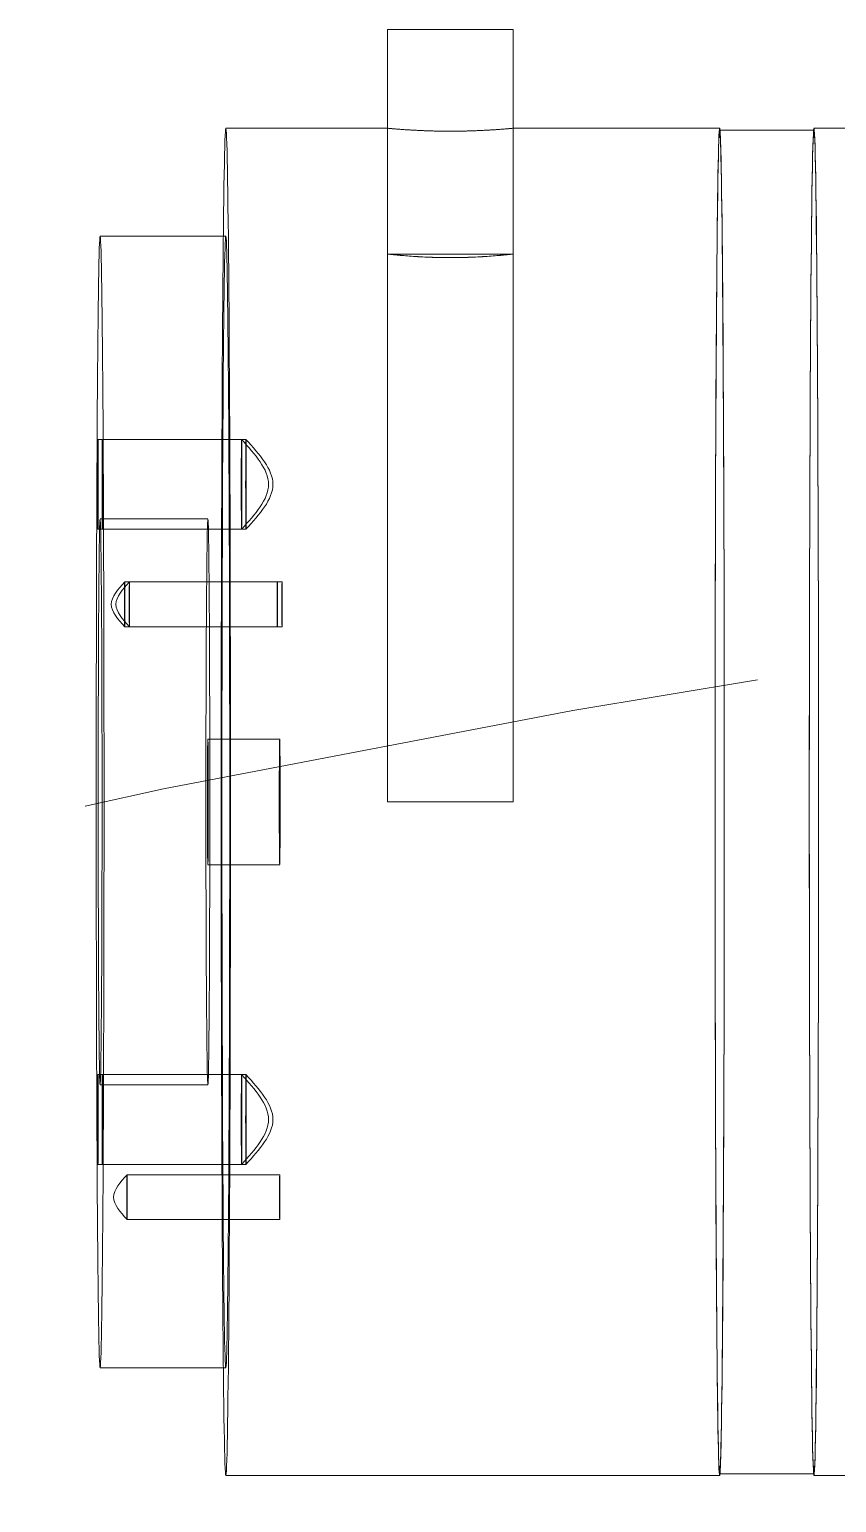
# Model space of a CAD drawing. Header units: millimetres. Extents: x 54 to 415, y 5 to 258.
# Drawn here: x 277.4 to 280.39, y 230.92 to 236.39 of the extents above; entities that cross this region are included whole.
import ezdxf

# ---------------------------------------------------------------- set-up
doc = ezdxf.new("R2010")
doc.units = ezdxf.units.MM
doc.linetypes.add('CENTERX2', pattern=[20.32, 12.7, -2.54, 2.54, -2.54])

msp = doc.modelspace()

# ---------------------------------------------------------------- linework, layer by layer
at = {"color": 7, "linetype": 'Continuous', "lineweight": 15}
for p, q in [((278.72535, 236.38602), (278.72535, 233.51936)), ((279.19198, 236.38602), (278.72546, 236.38602)), ((279.19202, 233.51936), (279.19202, 236.38602)), ((278.72611, 236.01936), (278.12537, 236.01936)), ((278.72535, 236.01929), (278.72535, 235.5526)), ((279.95866, 236.01936), (279.19125, 236.01936)), ((279.19202, 235.5526), (279.19202, 236.01929)), ((280.30865, 236.01269), (279.95866, 236.01269)), ((283.55549, 236.01936), (280.30865, 236.01936)), ((278.12537, 235.61936), (277.65871, 235.61936)), ((279.19202, 235.55269), (278.72535, 235.55269)), ((278.18391, 234.86453), (277.65059, 234.86453)), ((278.20016, 234.86453), (277.66684, 234.86453)), ((277.65059, 234.5312), (278.18391, 234.5312)), ((278.0587, 234.56936), (277.65871, 234.56936)), ((277.66684, 234.5312), (278.20016, 234.5312)), ((278.31661, 234.33602), (277.74995, 234.33602)), ((278.33412, 234.33602), (277.76747, 234.33602)), ((277.74995, 234.16936), (278.31661, 234.16936)), ((277.76747, 234.16936), (278.33412, 234.16936)), ((278.32536, 233.75269), (278.0587, 233.75269)), ((278.72546, 233.51936), (279.19198, 233.51936)), ((278.0587, 233.28602), (278.32536, 233.28602)), ((278.18391, 232.50751), (277.65059, 232.50751)), ((278.20016, 232.50751), (277.66684, 232.50751)), ((277.65871, 232.46936), (278.0587, 232.46936)), ((277.65059, 232.17418), (278.18391, 232.17418)), ((277.66684, 232.17418), (278.20016, 232.17418)), ((278.32536, 232.13602), (277.75871, 232.13602)), ((277.75871, 231.96936), (278.32536, 231.96936)), ((277.65871, 231.41936), (278.12537, 231.41936)), ((279.95866, 231.02602), (280.30865, 231.02602)), ((278.12537, 231.01936), (279.95866, 231.01936)), ((280.30865, 231.01936), (280.45865, 231.01936))]:
    msp.add_line(p, q, dxfattribs=at)
at = {"color": 7, "linetype": 'Continuous', "lineweight": 15, "flags": 128}
for points in [[(278.14261, 233.51936), (278.14259, 233.63232), (278.14254, 233.74506), (278.14245, 233.85734), (278.14232, 233.96892), (278.14217, 234.07959), (278.14198, 234.18912), (278.14175, 234.29727), (278.14149, 234.40384), (278.1412, 234.50859), (278.14087, 234.61133), (278.14052, 234.71184), (278.14013, 234.80991), (278.13971, 234.90534), (278.13927, 234.99795), (278.13879, 235.08753), (278.13829, 235.17391), (278.13776, 235.25691), (278.13721, 235.33635), (278.13663, 235.41209), (278.13603, 235.48396), (278.13541, 235.55182), (278.13476, 235.61552), (278.1341, 235.67494), (278.13342, 235.72996), (278.13272, 235.78046), (278.13201, 235.82634), (278.13128, 235.86751), (278.13055, 235.90388), (278.1298, 235.93539), (278.12904, 235.96195), (278.12828, 235.98352), (278.12751, 236.00007), (278.12673, 236.01154), (278.12595, 236.01792), (278.12517, 236.0192), (278.1244, 236.01537), (278.12362, 236.00644), (278.12285, 235.99243), (278.12208, 235.97336), (278.12132, 235.94929), (278.12056, 235.92025), (278.11982, 235.8863), (278.11909, 235.84752), (278.11837, 235.80399), (278.11767, 235.75578), (278.11698, 235.70301), (278.1163, 235.64577), (278.11565, 235.58419), (278.11502, 235.5184), (278.11441, 235.44852), (278.11382, 235.3747), (278.11325, 235.29708), (278.11271, 235.21584), (278.11219, 235.13113), (278.1117, 235.04313), (278.11124, 234.95201), (278.11081, 234.85797), (278.11041, 234.76119), (278.11004, 234.66188), (278.1097, 234.56023), (278.10939, 234.45645), (278.10911, 234.35077), (278.10887, 234.24338), (278.10866, 234.13451), (278.10849, 234.02439), (278.10835, 233.91323), (278.10824, 233.80127), (278.10817, 233.68874), (278.10814, 233.57585), (278.10814, 233.46286), (278.10817, 233.34998), (278.10824, 233.23744), (278.10835, 233.12548), (278.10849, 233.01432), (278.10866, 232.9042), (278.10887, 232.79533), (278.10911, 232.68795), (278.10939, 232.58226), (278.1097, 232.47848), (278.11004, 232.37683), (278.11041, 232.27752), (278.11081, 232.18074), (278.11124, 232.0867), (278.1117, 231.99559), (278.11219, 231.90758), (278.11271, 231.82287), (278.11325, 231.74163), (278.11382, 231.66402), (278.11441, 231.59019), (278.11502, 231.52031), (278.11565, 231.45452), (278.1163, 231.39294), (278.11698, 231.3357), (278.11767, 231.28293), (278.11837, 231.23473), (278.11909, 231.19119), (278.11982, 231.15241), (278.12056, 231.11846), (278.12132, 231.08942), (278.12208, 231.06535), (278.12285, 231.04629), (278.12362, 231.03228), (278.1244, 231.02335), (278.12517, 231.01952), (278.12595, 231.02079), (278.12673, 231.02717), (278.12751, 231.03865), (278.12828, 231.05519), (278.12904, 231.07676), (278.1298, 231.10333), (278.13055, 231.13483), (278.13128, 231.1712), (278.13201, 231.21237), (278.13272, 231.25825), (278.13342, 231.30875), (278.1341, 231.36377), (278.13476, 231.42319), (278.13541, 231.4869), (278.13603, 231.55475), (278.13663, 231.62662), (278.13721, 231.70236), (278.13776, 231.78181), (278.13829, 231.86481), (278.13879, 231.95118), (278.13927, 232.04077), (278.13971, 232.13337), (278.14013, 232.2288), (278.14052, 232.32687), (278.14087, 232.42738), (278.1412, 232.53012), (278.14149, 232.63488), (278.14175, 232.74144), (278.14198, 232.8496), (278.14217, 232.95912), (278.14232, 233.06979), (278.14245, 233.18137), (278.14254, 233.29365), (278.14259, 233.40639), (278.14261, 233.51936)], [(279.9759, 233.51936), (279.97588, 233.40639), (279.97583, 233.29365), (279.97574, 233.18137), (279.97561, 233.06979), (279.97546, 232.95912), (279.97527, 232.8496), (279.97504, 232.74144), (279.97478, 232.63488), (279.97449, 232.53012), (279.97416, 232.42738), (279.97381, 232.32687), (279.97342, 232.2288), (279.973, 232.13337), (279.97256, 232.04077), (279.97208, 231.95118), (279.97158, 231.86481), (279.97105, 231.78181), (279.9705, 231.70236), (279.96992, 231.62662), (279.96932, 231.55475), (279.9687, 231.4869), (279.96805, 231.42319), (279.96739, 231.36377), (279.96671, 231.30875), (279.96601, 231.25825), (279.9653, 231.21237), (279.96457, 231.1712), (279.96384, 231.13483), (279.96309, 231.10333), (279.96233, 231.07676), (279.96157, 231.05519), (279.9608, 231.03865), (279.96002, 231.02717), (279.95924, 231.02079), (279.95846, 231.01952), (279.95769, 231.02335), (279.95691, 231.03228), (279.95614, 231.04629), (279.95537, 231.06535), (279.95461, 231.08942), (279.95385, 231.11846), (279.95311, 231.15241), (279.95238, 231.19119), (279.95166, 231.23473), (279.95096, 231.28293), (279.95027, 231.3357), (279.94959, 231.39294), (279.94894, 231.45452), (279.94831, 231.52031), (279.9477, 231.59019), (279.94711, 231.66402), (279.94654, 231.74163), (279.946, 231.82287), (279.94548, 231.90758), (279.94499, 231.99559), (279.94453, 232.0867), (279.9441, 232.18074), (279.9437, 232.27752), (279.94333, 232.37683), (279.94299, 232.47848), (279.94268, 232.58226), (279.9424, 232.68795), (279.94216, 232.79533), (279.94195, 232.9042), (279.94178, 233.01432), (279.94164, 233.12548), (279.94153, 233.23744), (279.94146, 233.34998), (279.94143, 233.46286), (279.94143, 233.57585), (279.94146, 233.68874), (279.94153, 233.80127), (279.94164, 233.91323), (279.94178, 234.02439), (279.94195, 234.13451), (279.94216, 234.24338), (279.9424, 234.35077), (279.94268, 234.45645), (279.94299, 234.56023), (279.94333, 234.66188), (279.9437, 234.76119), (279.9441, 234.85797), (279.94453, 234.95201), (279.94499, 235.04313), (279.94548, 235.13113), (279.946, 235.21584), (279.94654, 235.29708), (279.94711, 235.3747), (279.9477, 235.44852), (279.94831, 235.5184), (279.94894, 235.58419), (279.94959, 235.64577), (279.95027, 235.70301), (279.95096, 235.75578), (279.95166, 235.80399), (279.95238, 235.84752), (279.95311, 235.8863), (279.95385, 235.92025), (279.95461, 235.94929), (279.95537, 235.97336), (279.95614, 235.99243), (279.95691, 236.00644), (279.95769, 236.01537), (279.95846, 236.0192), (279.95924, 236.01792), (279.96002, 236.01154), (279.9608, 236.00007), (279.96157, 235.98352), (279.96233, 235.96195), (279.96309, 235.93539), (279.96384, 235.90388), (279.96457, 235.86751), (279.9653, 235.82634), (279.96601, 235.78046), (279.96671, 235.72996), (279.96739, 235.67494), (279.96805, 235.61552), (279.9687, 235.55182), (279.96932, 235.48396), (279.96992, 235.41209), (279.9705, 235.33635), (279.97105, 235.25691), (279.97158, 235.17391), (279.97208, 235.08753), (279.97256, 234.99795), (279.973, 234.90534), (279.97342, 234.80991), (279.97381, 234.71184), (279.97416, 234.61133), (279.97449, 234.50859), (279.97478, 234.40384), (279.97504, 234.29727), (279.97527, 234.18912), (279.97546, 234.07959), (279.97561, 233.96892), (279.97574, 233.85734), (279.97583, 233.74506), (279.97588, 233.63232), (279.9759, 233.51936)], [(279.94147, 233.51936), (279.94149, 233.391), (279.94156, 233.26299), (279.94167, 233.13566), (279.94183, 233.00934), (279.94203, 232.88438), (279.94228, 232.7611), (279.94257, 232.63983), (279.94291, 232.52089), (279.94328, 232.4046), (279.9437, 232.29127), (279.94415, 232.18119), (279.94465, 232.07467), (279.94518, 231.97197), (279.94575, 231.87338), (279.94635, 231.77915), (279.94698, 231.68954), (279.94765, 231.60477), (279.94834, 231.52509), (279.94906, 231.45069), (279.94981, 231.38178), (279.95058, 231.31854), (279.95137, 231.26114), (279.95218, 231.20972), (279.95301, 231.16443), (279.95385, 231.12538), (279.95471, 231.09268), (279.95558, 231.06642), (279.95645, 231.04666), (279.95733, 231.03346), (279.95822, 231.02685), (279.9591, 231.02685), (279.95999, 231.03346), (279.96087, 231.04666), (279.96174, 231.06642), (279.96261, 231.09268), (279.96346, 231.12538), (279.96431, 231.16443), (279.96514, 231.20972), (279.96595, 231.26114), (279.96674, 231.31854), (279.96751, 231.38178), (279.96826, 231.45069), (279.96898, 231.52509), (279.96967, 231.60477), (279.97034, 231.68954), (279.97097, 231.77915), (279.97157, 231.87338), (279.97214, 231.97197), (279.97267, 232.07467), (279.97316, 232.18119), (279.97362, 232.29127), (279.97404, 232.4046), (279.97441, 232.52089), (279.97474, 232.63983), (279.97504, 232.7611), (279.97528, 232.88438), (279.97549, 233.00934), (279.97564, 233.13566), (279.97576, 233.26299), (279.97583, 233.391), (279.97585, 233.51936), (279.97583, 233.64771), (279.97576, 233.77572), (279.97564, 233.90306), (279.97549, 234.02937), (279.97528, 234.15434), (279.97504, 234.27762), (279.97474, 234.39888), (279.97441, 234.51782), (279.97404, 234.63411), (279.97362, 234.74744), (279.97316, 234.85752), (279.97267, 234.96405), (279.97214, 235.06674), (279.97157, 235.16534), (279.97097, 235.25956), (279.97034, 235.34918), (279.96967, 235.43394), (279.96898, 235.51362), (279.96826, 235.58802), (279.96751, 235.65693), (279.96674, 235.72017), (279.96595, 235.77757), (279.96514, 235.82899), (279.96431, 235.87428), (279.96346, 235.91333), (279.96261, 235.94603), (279.96174, 235.97229), (279.96087, 235.99205), (279.95999, 236.00525), (279.9591, 236.01186), (279.95822, 236.01186), (279.95733, 236.00525), (279.95645, 235.99205), (279.95558, 235.97229), (279.95471, 235.94603), (279.95385, 235.91333), (279.95301, 235.87428), (279.95218, 235.82899), (279.95137, 235.77757), (279.95058, 235.72017), (279.94981, 235.65693), (279.94906, 235.58802), (279.94834, 235.51362), (279.94765, 235.43394), (279.94698, 235.34918), (279.94635, 235.25956), (279.94575, 235.16534), (279.94518, 235.06674), (279.94465, 234.96405), (279.94415, 234.85752), (279.9437, 234.74744), (279.94328, 234.63411), (279.94291, 234.51782), (279.94257, 234.39888), (279.94228, 234.27762), (279.94203, 234.15434), (279.94183, 234.02937), (279.94167, 233.90306), (279.94156, 233.77572), (279.94149, 233.64771), (279.94147, 233.51936)], [(280.29141, 233.51936), (280.29144, 233.39066), (280.29151, 233.2623), (280.29162, 233.13463), (280.29178, 233.00798), (280.29198, 232.88268), (280.29223, 232.75907), (280.29252, 232.63748), (280.29286, 232.51822), (280.29323, 232.40162), (280.29365, 232.28799), (280.29411, 232.17762), (280.2946, 232.0708), (280.29513, 231.96783), (280.2957, 231.86898), (280.29631, 231.7745), (280.29694, 231.68464), (280.29761, 231.59966), (280.2983, 231.51976), (280.29903, 231.44516), (280.29978, 231.37607), (280.30055, 231.31266), (280.30134, 231.2551), (280.30216, 231.20355), (280.30299, 231.15813), (280.30383, 231.11898), (280.30469, 231.0862), (280.30556, 231.05986), (280.30644, 231.04005), (280.30732, 231.02681), (280.30821, 231.02018), (280.30909, 231.02018), (280.30998, 231.02681), (280.31086, 231.04005), (280.31174, 231.05986), (280.31261, 231.0862), (280.31347, 231.11898), (280.31431, 231.15813), (280.31514, 231.20355), (280.31596, 231.2551), (280.31675, 231.31266), (280.31752, 231.37607), (280.31827, 231.44516), (280.319, 231.51976), (280.31969, 231.59966), (280.32036, 231.68464), (280.32099, 231.7745), (280.3216, 231.86898), (280.32217, 231.96783), (280.3227, 232.0708), (280.32319, 232.17762), (280.32365, 232.28799), (280.32407, 232.40162), (280.32444, 232.51822), (280.32478, 232.63748), (280.32507, 232.75907), (280.32532, 232.88268), (280.32552, 233.00798), (280.32568, 233.13463), (280.3258, 233.2623), (280.32586, 233.39066), (280.32589, 233.51936), (280.32586, 233.64805), (280.3258, 233.77641), (280.32568, 233.90408), (280.32552, 234.03074), (280.32532, 234.15603), (280.32507, 234.27964), (280.32478, 234.40124), (280.32444, 234.52049), (280.32407, 234.63709), (280.32365, 234.75073), (280.32319, 234.8611), (280.3227, 234.96791), (280.32217, 235.07088), (280.3216, 235.16974), (280.32099, 235.26422), (280.32036, 235.35407), (280.31969, 235.43906), (280.319, 235.51895), (280.31827, 235.59355), (280.31752, 235.66264), (280.31675, 235.72605), (280.31596, 235.78361), (280.31514, 235.83517), (280.31431, 235.88058), (280.31347, 235.91973), (280.31261, 235.95252), (280.31174, 235.97885), (280.31086, 235.99866), (280.30998, 236.0119), (280.30909, 236.01853), (280.30821, 236.01853), (280.30732, 236.0119), (280.30644, 235.99866), (280.30556, 235.97885), (280.30469, 235.95252), (280.30383, 235.91973), (280.30299, 235.88058), (280.30216, 235.83517), (280.30134, 235.78361), (280.30055, 235.72605), (280.29978, 235.66264), (280.29903, 235.59355), (280.2983, 235.51895), (280.29761, 235.43906), (280.29694, 235.35407), (280.29631, 235.26422), (280.2957, 235.16974), (280.29513, 235.07088), (280.2946, 234.96791), (280.29411, 234.8611), (280.29365, 234.75073), (280.29323, 234.63709), (280.29286, 234.52049), (280.29252, 234.40124), (280.29223, 234.27964), (280.29198, 234.15603), (280.29178, 234.03074), (280.29162, 233.90408), (280.29151, 233.77641), (280.29144, 233.64805), (280.29141, 233.51936)], [(280.29146, 233.51936), (280.29148, 233.391), (280.29155, 233.26299), (280.29166, 233.13566), (280.29182, 233.00934), (280.29203, 232.88438), (280.29227, 232.7611), (280.29256, 232.63983), (280.2929, 232.52089), (280.29327, 232.4046), (280.29369, 232.29127), (280.29415, 232.18119), (280.29464, 232.07467), (280.29517, 231.97197), (280.29574, 231.87338), (280.29634, 231.77915), (280.29697, 231.68954), (280.29764, 231.60477), (280.29833, 231.52509), (280.29905, 231.45069), (280.2998, 231.38178), (280.30057, 231.31854), (280.30136, 231.26114), (280.30217, 231.20972), (280.303, 231.16443), (280.30385, 231.12538), (280.3047, 231.09268), (280.30557, 231.06642), (280.30644, 231.04666), (280.30732, 231.03346), (280.30821, 231.02685), (280.30909, 231.02685), (280.30998, 231.03346), (280.31086, 231.04666), (280.31173, 231.06642), (280.3126, 231.09268), (280.31346, 231.12538), (280.3143, 231.16443), (280.31513, 231.20972), (280.31594, 231.26114), (280.31673, 231.31854), (280.3175, 231.38178), (280.31825, 231.45069), (280.31897, 231.52509), (280.31966, 231.60477), (280.32033, 231.68954), (280.32096, 231.77915), (280.32156, 231.87338), (280.32213, 231.97197), (280.32266, 232.07467), (280.32316, 232.18119), (280.32361, 232.29127), (280.32403, 232.4046), (280.3244, 232.52089), (280.32474, 232.63983), (280.32503, 232.7611), (280.32527, 232.88438), (280.32548, 233.00934), (280.32564, 233.13566), (280.32575, 233.26299), (280.32582, 233.391), (280.32584, 233.51936), (280.32582, 233.64771), (280.32575, 233.77572), (280.32564, 233.90306), (280.32548, 234.02937), (280.32527, 234.15434), (280.32503, 234.27762), (280.32474, 234.39888), (280.3244, 234.51782), (280.32403, 234.63411), (280.32361, 234.74744), (280.32316, 234.85752), (280.32266, 234.96405), (280.32213, 235.06674), (280.32156, 235.16534), (280.32096, 235.25956), (280.32033, 235.34918), (280.31966, 235.43394), (280.31897, 235.51362), (280.31825, 235.58802), (280.3175, 235.65693), (280.31673, 235.72017), (280.31594, 235.77757), (280.31513, 235.82899), (280.3143, 235.87428), (280.31346, 235.91333), (280.3126, 235.94603), (280.31173, 235.97229), (280.31086, 235.99205), (280.30998, 236.00525), (280.30909, 236.01186), (280.30821, 236.01186), (280.30732, 236.00525), (280.30644, 235.99205), (280.30557, 235.97229), (280.3047, 235.94603), (280.30385, 235.91333), (280.303, 235.87428), (280.30217, 235.82899), (280.30136, 235.77757), (280.30057, 235.72017), (280.2998, 235.65693), (280.29905, 235.58802), (280.29833, 235.51362), (280.29764, 235.43394), (280.29697, 235.34918), (280.29634, 235.25956), (280.29574, 235.16534), (280.29517, 235.06674), (280.29464, 234.96405), (280.29415, 234.85752), (280.29369, 234.74744), (280.29327, 234.63411), (280.2929, 234.51782), (280.29256, 234.39888), (280.29227, 234.27762), (280.29203, 234.15434), (280.29182, 234.02937), (280.29166, 233.90306), (280.29155, 233.77572), (280.29148, 233.64771), (280.29146, 233.51936)], [(277.67319, 233.51936), (277.67317, 233.62321), (277.67312, 233.72681), (277.67303, 233.8299), (277.67291, 233.93223), (277.67275, 234.03355), (277.67256, 234.13361), (277.67233, 234.23217), (277.67207, 234.32899), (277.67178, 234.42382), (277.67146, 234.51644), (277.6711, 234.60662), (277.67071, 234.69414), (277.6703, 234.77878), (277.66986, 234.86035), (277.66939, 234.93863), (277.66889, 235.01344), (277.66837, 235.08459), (277.66782, 235.15191), (277.66725, 235.21523), (277.66666, 235.27441), (277.66606, 235.32929), (277.66543, 235.37974), (277.66479, 235.42564), (277.66413, 235.46687), (277.66346, 235.50334), (277.66278, 235.53496), (277.66208, 235.56164), (277.66138, 235.58332), (277.66068, 235.59995), (277.65997, 235.61149), (277.65925, 235.61791), (277.65853, 235.6192), (277.65782, 235.61534), (277.65711, 235.60636), (277.6564, 235.59227), (277.65569, 235.57311), (277.65499, 235.54892), (277.65431, 235.51976), (277.65363, 235.48571), (277.65297, 235.44685), (277.65232, 235.40327), (277.65168, 235.35508), (277.65106, 235.30239), (277.65047, 235.24535), (277.64989, 235.18408), (277.64933, 235.11874), (277.6488, 235.04948), (277.64829, 234.97648), (277.6478, 234.89991), (277.64735, 234.81996), (277.64692, 234.73683), (277.64652, 234.65073), (277.64614, 234.56185), (277.6458, 234.47042), (277.6455, 234.37667), (277.64522, 234.28081), (277.64498, 234.1831), (277.64477, 234.08375), (277.64459, 233.98303), (277.64445, 233.88117), (277.64435, 233.77843), (277.64427, 233.67506), (277.64424, 233.5713), (277.64424, 233.46741), (277.64427, 233.36366), (277.64435, 233.26028), (277.64445, 233.15754), (277.64459, 233.05568), (277.64477, 232.95496), (277.64498, 232.85562), (277.64522, 232.7579), (277.6455, 232.66205), (277.6458, 232.56829), (277.64614, 232.47686), (277.64652, 232.38799), (277.64692, 232.30188), (277.64735, 232.21875), (277.6478, 232.1388), (277.64829, 232.06224), (277.6488, 231.98923), (277.64933, 231.91998), (277.64989, 231.85463), (277.65047, 231.79336), (277.65106, 231.73632), (277.65168, 231.68363), (277.65232, 231.63544), (277.65297, 231.59187), (277.65363, 231.553), (277.65431, 231.51895), (277.65499, 231.4898), (277.65569, 231.46561), (277.6564, 231.44644), (277.65711, 231.43235), (277.65782, 231.42337), (277.65853, 231.41952), (277.65925, 231.4208), (277.65997, 231.42722), (277.66068, 231.43876), (277.66138, 231.45539), (277.66208, 231.47708), (277.66278, 231.50376), (277.66346, 231.53537), (277.66413, 231.57184), (277.66479, 231.61307), (277.66543, 231.65897), (277.66606, 231.70942), (277.66666, 231.7643), (277.66725, 231.82348), (277.66782, 231.8868), (277.66837, 231.95413), (277.66889, 232.02528), (277.66939, 232.10008), (277.66986, 232.17837), (277.6703, 232.25993), (277.67071, 232.34457), (277.6711, 232.43209), (277.67146, 232.52227), (277.67178, 232.61489), (277.67207, 232.70973), (277.67233, 232.80654), (277.67256, 232.9051), (277.67275, 233.00516), (277.67291, 233.10648), (277.67303, 233.20881), (277.67312, 233.3119), (277.67317, 233.4155), (277.67319, 233.51936)], [(278.13985, 233.51936), (278.13983, 233.4155), (278.13978, 233.3119), (278.13969, 233.20881), (278.13957, 233.10648), (278.13941, 233.00516), (278.13921, 232.9051), (278.13899, 232.80654), (278.13873, 232.70973), (278.13844, 232.61489), (278.13811, 232.52227), (278.13776, 232.43209), (278.13737, 232.34457), (278.13696, 232.25993), (278.13651, 232.17837), (278.13604, 232.10008), (278.13554, 232.02528), (278.13502, 231.95413), (278.13448, 231.8868), (278.13391, 231.82348), (278.13332, 231.7643), (278.13271, 231.70942), (278.13209, 231.65897), (278.13144, 231.61307), (278.13079, 231.57184), (278.13011, 231.53537), (278.12943, 231.50376), (278.12874, 231.47708), (278.12804, 231.45539), (278.12733, 231.43876), (278.12662, 231.42722), (278.12591, 231.4208), (278.12519, 231.41952), (278.12447, 231.42337), (278.12376, 231.43235), (278.12305, 231.44644), (278.12235, 231.46561), (278.12165, 231.4898), (278.12096, 231.51895), (278.12029, 231.553), (278.11962, 231.59187), (278.11897, 231.63544), (278.11834, 231.68363), (278.11772, 231.73632), (278.11712, 231.79336), (278.11654, 231.85463), (278.11599, 231.91998), (278.11545, 231.98923), (278.11494, 232.06224), (278.11446, 232.1388), (278.114, 232.21875), (278.11357, 232.30188), (278.11317, 232.38799), (278.1128, 232.47686), (278.11246, 232.56829), (278.11215, 232.66205), (278.11188, 232.7579), (278.11163, 232.85562), (278.11142, 232.95496), (278.11125, 233.05568), (278.11111, 233.15754), (278.111, 233.26028), (278.11093, 233.36366), (278.11089, 233.46741), (278.11089, 233.5713), (278.11093, 233.67506), (278.111, 233.77843), (278.11111, 233.88117), (278.11125, 233.98303), (278.11142, 234.08375), (278.11163, 234.1831), (278.11188, 234.28081), (278.11215, 234.37667), (278.11246, 234.47042), (278.1128, 234.56185), (278.11317, 234.65073), (278.11357, 234.73683), (278.114, 234.81996), (278.11446, 234.89991), (278.11494, 234.97648), (278.11545, 235.04948), (278.11599, 235.11874), (278.11654, 235.18408), (278.11712, 235.24535), (278.11772, 235.30239), (278.11834, 235.35508), (278.11897, 235.40327), (278.11962, 235.44685), (278.12029, 235.48571), (278.12096, 235.51976), (278.12165, 235.54892), (278.12235, 235.57311), (278.12305, 235.59227), (278.12376, 235.60636), (278.12447, 235.61534), (278.12519, 235.6192), (278.12591, 235.61791), (278.12662, 235.61149), (278.12733, 235.59995), (278.12804, 235.58332), (278.12874, 235.56164), (278.12943, 235.53496), (278.13011, 235.50334), (278.13079, 235.46687), (278.13144, 235.42564), (278.13209, 235.37974), (278.13271, 235.32929), (278.13332, 235.27441), (278.13391, 235.21523), (278.13448, 235.15191), (278.13502, 235.08459), (278.13554, 235.01344), (278.13604, 234.93863), (278.13651, 234.86035), (278.13696, 234.77878), (278.13737, 234.69414), (278.13776, 234.60662), (278.13811, 234.51644), (278.13844, 234.42382), (278.13873, 234.32899), (278.13899, 234.23217), (278.13921, 234.13361), (278.13941, 234.03355), (278.13957, 233.93223), (278.13969, 233.8299), (278.13978, 233.72681), (278.13983, 233.62321), (278.13985, 233.51936)], [(277.64944, 234.69787), (277.64946, 234.72763), (277.64951, 234.75643), (277.6496, 234.78335), (277.64972, 234.80752), (277.64987, 234.82817), (277.65004, 234.84463), (277.65023, 234.85638), (277.65043, 234.86303), (277.65064, 234.86437), (277.65084, 234.86036), (277.65104, 234.85112), (277.65122, 234.83696), (277.65138, 234.81833), (277.65152, 234.79583), (277.65162, 234.77018), (277.6517, 234.74221), (277.65173, 234.71281), (277.65173, 234.68293), (277.6517, 234.65353), (277.65162, 234.62555), (277.65152, 234.5999), (277.65138, 234.5774), (277.65122, 234.55877), (277.65104, 234.54461), (277.65084, 234.53538), (277.65064, 234.53137), (277.65043, 234.53271), (277.65023, 234.53936), (277.65004, 234.5511), (277.64987, 234.56756), (277.64972, 234.58821), (277.6496, 234.61238), (277.64951, 234.6393), (277.64946, 234.66811), (277.64944, 234.69787)], [(277.66569, 234.69787), (277.66571, 234.72763), (277.66576, 234.75643), (277.66585, 234.78335), (277.66597, 234.80752), (277.66612, 234.82817), (277.66629, 234.84463), (277.66648, 234.85638), (277.66668, 234.86303), (277.66689, 234.86437), (277.66709, 234.86036), (277.66729, 234.85112), (277.66747, 234.83696), (277.66763, 234.81833), (277.66777, 234.79583), (277.66787, 234.77018), (277.66795, 234.74221), (277.66798, 234.71281), (277.66798, 234.68293), (277.66795, 234.65353), (277.66787, 234.62555), (277.66777, 234.5999), (277.66763, 234.5774), (277.66747, 234.55877), (277.66729, 234.54461), (277.66709, 234.53538), (277.66689, 234.53137), (277.66668, 234.53271), (277.66648, 234.53936), (277.66629, 234.5511), (277.66612, 234.56756), (277.66597, 234.58821), (277.66585, 234.61238), (277.66576, 234.6393), (277.66571, 234.66811), (277.66569, 234.69787)], [(278.18276, 234.69787), (278.18278, 234.72763), (278.18283, 234.75643), (278.18292, 234.78335), (278.18304, 234.80752), (278.18319, 234.82817), (278.18336, 234.84463), (278.18355, 234.85638), (278.18375, 234.86303), (278.18396, 234.86437), (278.18416, 234.86036), (278.18436, 234.85112), (278.18454, 234.83696), (278.1847, 234.81833), (278.18484, 234.79583), (278.18494, 234.77018), (278.18502, 234.74221), (278.18505, 234.71281), (278.18505, 234.68293), (278.18502, 234.65353), (278.18494, 234.62555), (278.18484, 234.5999), (278.1847, 234.5774), (278.18454, 234.55877), (278.18436, 234.54461), (278.18416, 234.53538), (278.18396, 234.53137), (278.18375, 234.53271), (278.18355, 234.53936), (278.18336, 234.5511), (278.18319, 234.56756), (278.18304, 234.58821), (278.18292, 234.61238), (278.18283, 234.6393), (278.18278, 234.66811), (278.18276, 234.69787)], [(278.19901, 234.69787), (278.19903, 234.72763), (278.19908, 234.75643), (278.19917, 234.78335), (278.19929, 234.80752), (278.19944, 234.82817), (278.19962, 234.84463), (278.1998, 234.85638), (278.20001, 234.86303), (278.20021, 234.86437), (278.20042, 234.86036), (278.20061, 234.85112), (278.20079, 234.83696), (278.20095, 234.81833), (278.20109, 234.79583), (278.20119, 234.77018), (278.20127, 234.74221), (278.2013, 234.71281), (278.2013, 234.68293), (278.20127, 234.65353), (278.20119, 234.62555), (278.20109, 234.5999), (278.20095, 234.5774), (278.20079, 234.55877), (278.20061, 234.54461), (278.20042, 234.53538), (278.20021, 234.53137), (278.20001, 234.53271), (278.1998, 234.53936), (278.19962, 234.5511), (278.19944, 234.56756), (278.19929, 234.58821), (278.19917, 234.61238), (278.19908, 234.6393), (278.19903, 234.66811), (278.19901, 234.69787)], [(277.66595, 233.51936), (277.66594, 233.44611), (277.66588, 233.37322), (277.66579, 233.30105), (277.66567, 233.22994), (277.66552, 233.16023), (277.66533, 233.09228), (277.66511, 233.02641), (277.66485, 232.96294), (277.66457, 232.90218), (277.66426, 232.84443), (277.66392, 232.78996), (277.66356, 232.73905), (277.66317, 232.69194), (277.66276, 232.64887), (277.66233, 232.61003), (277.66189, 232.57562), (277.66143, 232.54581), (277.66095, 232.52075), (277.66046, 232.50055), (277.65997, 232.48531), (277.65947, 232.47511), (277.65897, 232.47), (277.65846, 232.47), (277.65796, 232.47511), (277.65746, 232.48531), (277.65696, 232.50055), (277.65648, 232.52075), (277.656, 232.54581), (277.65554, 232.57562), (277.65509, 232.61003), (277.65467, 232.64887), (277.65426, 232.69194), (277.65387, 232.73905), (277.65351, 232.78996), (277.65317, 232.84443), (277.65286, 232.90218), (277.65257, 232.96294), (277.65232, 233.02641), (277.6521, 233.09228), (277.65191, 233.16023), (277.65175, 233.22994), (277.65163, 233.30105), (277.65154, 233.37322), (277.65149, 233.44611), (277.65147, 233.51936), (277.65149, 233.5926), (277.65154, 233.66549), (277.65163, 233.73766), (277.65175, 233.80878), (277.65191, 233.87848), (277.6521, 233.94643), (277.65232, 234.0123), (277.65257, 234.07577), (277.65286, 234.13653), (277.65317, 234.19428), (277.65351, 234.24875), (277.65387, 234.29966), (277.65426, 234.34677), (277.65467, 234.38985), (277.65509, 234.42868), (277.65554, 234.46309), (277.656, 234.4929), (277.65648, 234.51797), (277.65696, 234.53817), (277.65746, 234.5534), (277.65796, 234.5636), (277.65846, 234.56872), (277.65897, 234.56872), (277.65947, 234.5636), (277.65997, 234.5534), (277.66046, 234.53817), (277.66095, 234.51797), (277.66143, 234.4929), (277.66189, 234.46309), (277.66233, 234.42868), (277.66276, 234.38985), (277.66317, 234.34677), (277.66356, 234.29966), (277.66392, 234.24875), (277.66426, 234.19428), (277.66457, 234.13653), (277.66485, 234.07577), (277.66511, 234.0123), (277.66533, 233.94643), (277.66552, 233.87848), (277.66567, 233.80878), (277.66579, 233.73766), (277.66588, 233.66549), (277.66594, 233.5926), (277.66595, 233.51936)], [(278.06594, 233.51936), (278.06593, 233.44611), (278.06587, 233.37322), (278.06579, 233.30105), (278.06566, 233.22994), (278.06551, 233.16023), (278.06532, 233.09228), (278.0651, 233.02641), (278.06484, 232.96294), (278.06456, 232.90218), (278.06425, 232.84443), (278.06391, 232.78996), (278.06355, 232.73905), (278.06316, 232.69194), (278.06275, 232.64887), (278.06232, 232.61003), (278.06188, 232.57562), (278.06142, 232.54581), (278.06094, 232.52075), (278.06046, 232.50055), (278.05996, 232.48531), (278.05946, 232.47511), (278.05896, 232.47), (278.05845, 232.47), (278.05795, 232.47511), (278.05745, 232.48531), (278.05695, 232.50055), (278.05647, 232.52075), (278.05599, 232.54581), (278.05553, 232.57562), (278.05508, 232.61003), (278.05466, 232.64887), (278.05425, 232.69194), (278.05386, 232.73905), (278.0535, 232.78996), (278.05316, 232.84443), (278.05285, 232.90218), (278.05256, 232.96294), (278.05231, 233.02641), (278.05209, 233.09228), (278.0519, 233.16023), (278.05175, 233.22994), (278.05162, 233.30105), (278.05154, 233.37322), (278.05148, 233.44611), (278.05146, 233.51936), (278.05148, 233.5926), (278.05154, 233.66549), (278.05162, 233.73766), (278.05175, 233.80878), (278.0519, 233.87848), (278.05209, 233.94643), (278.05231, 234.0123), (278.05256, 234.07577), (278.05285, 234.13653), (278.05316, 234.19428), (278.0535, 234.24875), (278.05386, 234.29966), (278.05425, 234.34677), (278.05466, 234.38985), (278.05508, 234.42868), (278.05553, 234.46309), (278.05599, 234.4929), (278.05647, 234.51797), (278.05695, 234.53817), (278.05745, 234.5534), (278.05795, 234.5636), (278.05845, 234.56872), (278.05896, 234.56872), (278.05946, 234.5636), (278.05996, 234.5534), (278.06046, 234.53817), (278.06094, 234.51797), (278.06142, 234.4929), (278.06188, 234.46309), (278.06232, 234.42868), (278.06275, 234.38985), (278.06316, 234.34677), (278.06355, 234.29966), (278.06391, 234.24875), (278.06425, 234.19428), (278.06456, 234.13653), (278.06484, 234.07577), (278.0651, 234.0123), (278.06532, 233.94643), (278.06551, 233.87848), (278.06566, 233.80878), (278.06579, 233.73766), (278.06587, 233.66549), (278.06593, 233.5926), (278.06594, 233.51936)], [(277.75053, 234.25269), (277.75051, 234.27341), (277.75046, 234.29284), (277.75037, 234.30974), (277.75026, 234.32305), (277.75013, 234.33194), (277.74999, 234.33586), (277.74985, 234.33455), (277.74971, 234.32809), (277.74959, 234.3169), (277.74949, 234.30167), (277.74942, 234.28337), (277.74938, 234.26313), (277.74938, 234.24225), (277.74942, 234.22201), (277.74949, 234.20371), (277.74959, 234.18848), (277.74971, 234.17729), (277.74985, 234.17083), (277.74999, 234.16952), (277.75013, 234.17343), (277.75026, 234.18233), (277.75037, 234.19564), (277.75046, 234.21254), (277.75051, 234.23197), (277.75053, 234.25269)], [(277.76804, 234.25269), (277.76803, 234.27341), (277.76797, 234.29284), (277.76789, 234.30974), (277.76778, 234.32305), (277.76765, 234.33194), (277.7675, 234.33586), (277.76736, 234.33455), (277.76722, 234.32809), (277.7671, 234.3169), (277.767, 234.30167), (277.76693, 234.28337), (277.7669, 234.26313), (277.7669, 234.24225), (277.76693, 234.22201), (277.767, 234.20371), (277.7671, 234.18848), (277.76722, 234.17729), (277.76736, 234.17083), (277.7675, 234.16952), (277.76765, 234.17343), (277.76778, 234.18233), (277.76789, 234.19564), (277.76797, 234.21254), (277.76803, 234.23197), (277.76804, 234.25269)], [(278.31718, 234.25269), (278.31716, 234.23197), (278.31711, 234.21254), (278.31703, 234.19564), (278.31691, 234.18233), (278.31678, 234.17343), (278.31664, 234.16952), (278.3165, 234.17083), (278.31636, 234.17729), (278.31624, 234.18848), (278.31614, 234.20371), (278.31607, 234.22201), (278.31604, 234.24225), (278.31604, 234.26313), (278.31607, 234.28337), (278.31614, 234.30167), (278.31624, 234.3169), (278.31636, 234.32809), (278.3165, 234.33455), (278.31664, 234.33586), (278.31678, 234.33194), (278.31691, 234.32305), (278.31703, 234.30974), (278.31711, 234.29284), (278.31716, 234.27341), (278.31718, 234.25269)], [(278.3347, 234.25269), (278.33468, 234.23197), (278.33463, 234.21254), (278.33454, 234.19564), (278.33443, 234.18233), (278.3343, 234.17343), (278.33416, 234.16952), (278.33401, 234.17083), (278.33388, 234.17729), (278.33376, 234.18848), (278.33366, 234.20371), (278.33359, 234.22201), (278.33355, 234.24225), (278.33355, 234.26313), (278.33359, 234.28337), (278.33366, 234.30167), (278.33376, 234.3169), (278.33388, 234.32809), (278.33401, 234.33455), (278.33416, 234.33586), (278.3343, 234.33194), (278.33443, 234.32305), (278.33454, 234.30974), (278.33463, 234.29284), (278.33468, 234.27341), (278.3347, 234.25269)], [(278.0571, 233.51936), (278.05711, 233.55413), (278.05717, 233.58813), (278.05725, 233.6206), (278.05737, 233.6508), (278.05752, 233.67806), (278.0577, 233.70178), (278.0579, 233.72143), (278.05812, 233.73656), (278.05835, 233.74684), (278.05858, 233.75204), (278.05882, 233.75204), (278.05906, 233.74684), (278.05929, 233.73656), (278.05951, 233.72143), (278.05971, 233.70178), (278.05988, 233.67806), (278.06003, 233.6508), (278.06015, 233.6206), (278.06024, 233.58813), (278.06029, 233.55413), (278.06031, 233.51936), (278.06029, 233.48458), (278.06024, 233.45058), (278.06015, 233.41812), (278.06003, 233.38791), (278.05988, 233.36065), (278.05971, 233.33693), (278.05951, 233.31728), (278.05929, 233.30215), (278.05906, 233.29187), (278.05882, 233.28668), (278.05858, 233.28668), (278.05835, 233.29187), (278.05812, 233.30215), (278.0579, 233.31728), (278.0577, 233.33693), (278.05752, 233.36065), (278.05737, 233.38791), (278.05725, 233.41812), (278.05717, 233.45058), (278.05711, 233.48458), (278.0571, 233.51936)], [(278.32376, 233.51936), (278.32377, 233.55413), (278.32383, 233.58813), (278.32391, 233.6206), (278.32404, 233.6508), (278.32419, 233.67806), (278.32436, 233.70178), (278.32456, 233.72143), (278.32478, 233.73656), (278.32501, 233.74684), (278.32524, 233.75204), (278.32548, 233.75204), (278.32572, 233.74684), (278.32595, 233.73656), (278.32617, 233.72143), (278.32637, 233.70178), (278.32654, 233.67806), (278.32669, 233.6508), (278.32681, 233.6206), (278.3269, 233.58813), (278.32696, 233.55413), (278.32697, 233.51936), (278.32696, 233.48458), (278.3269, 233.45058), (278.32681, 233.41812), (278.32669, 233.38791), (278.32654, 233.36065), (278.32637, 233.33693), (278.32617, 233.31728), (278.32595, 233.30215), (278.32572, 233.29187), (278.32548, 233.28668), (278.32524, 233.28668), (278.32501, 233.29187), (278.32478, 233.30215), (278.32456, 233.31728), (278.32436, 233.33693), (278.32419, 233.36065), (278.32404, 233.38791), (278.32391, 233.41812), (278.32383, 233.45058), (278.32377, 233.48458), (278.32376, 233.51936)], [(277.64944, 232.34084), (277.64946, 232.3706), (277.64951, 232.39941), (277.6496, 232.42633), (277.64972, 232.4505), (277.64987, 232.47115), (277.65004, 232.48761), (277.65023, 232.49935), (277.65043, 232.506), (277.65064, 232.50734), (277.65084, 232.50333), (277.65104, 232.4941), (277.65122, 232.47994), (277.65138, 232.46131), (277.65152, 232.43881), (277.65162, 232.41316), (277.6517, 232.38518), (277.65173, 232.35578), (277.65173, 232.3259), (277.6517, 232.29651), (277.65162, 232.26853), (277.65152, 232.24288), (277.65138, 232.22038), (277.65122, 232.20175), (277.65104, 232.18759), (277.65084, 232.17836), (277.65064, 232.17435), (277.65043, 232.17569), (277.65023, 232.18234), (277.65004, 232.19408), (277.64987, 232.21054), (277.64972, 232.23119), (277.6496, 232.25536), (277.64951, 232.28228), (277.64946, 232.31109), (277.64944, 232.34084)], [(277.66569, 232.34084), (277.66571, 232.3706), (277.66576, 232.39941), (277.66585, 232.42633), (277.66597, 232.4505), (277.66612, 232.47115), (277.66629, 232.48761), (277.66648, 232.49935), (277.66668, 232.506), (277.66689, 232.50734), (277.66709, 232.50333), (277.66729, 232.4941), (277.66747, 232.47994), (277.66763, 232.46131), (277.66777, 232.43881), (277.66787, 232.41316), (277.66795, 232.38518), (277.66798, 232.35578), (277.66798, 232.3259), (277.66795, 232.29651), (277.66787, 232.26853), (277.66777, 232.24288), (277.66763, 232.22038), (277.66747, 232.20175), (277.66729, 232.18759), (277.66709, 232.17836), (277.66689, 232.17435), (277.66668, 232.17569), (277.66648, 232.18234), (277.66629, 232.19408), (277.66612, 232.21054), (277.66597, 232.23119), (277.66585, 232.25536), (277.66576, 232.28228), (277.66571, 232.31109), (277.66569, 232.34084)], [(278.18276, 232.34084), (278.18278, 232.3706), (278.18283, 232.39941), (278.18292, 232.42633), (278.18304, 232.4505), (278.18319, 232.47115), (278.18336, 232.48761), (278.18355, 232.49935), (278.18375, 232.506), (278.18396, 232.50734), (278.18416, 232.50333), (278.18436, 232.4941), (278.18454, 232.47994), (278.1847, 232.46131), (278.18484, 232.43881), (278.18494, 232.41316), (278.18502, 232.38518), (278.18505, 232.35578), (278.18505, 232.3259), (278.18502, 232.29651), (278.18494, 232.26853), (278.18484, 232.24288), (278.1847, 232.22038), (278.18454, 232.20175), (278.18436, 232.18759), (278.18416, 232.17836), (278.18396, 232.17435), (278.18375, 232.17569), (278.18355, 232.18234), (278.18336, 232.19408), (278.18319, 232.21054), (278.18304, 232.23119), (278.18292, 232.25536), (278.18283, 232.28228), (278.18278, 232.31109), (278.18276, 232.34084)], [(278.19901, 232.34084), (278.19903, 232.3706), (278.19908, 232.39941), (278.19917, 232.42633), (278.19929, 232.4505), (278.19944, 232.47115), (278.19962, 232.48761), (278.1998, 232.49935), (278.20001, 232.506), (278.20021, 232.50734), (278.20042, 232.50333), (278.20061, 232.4941), (278.20079, 232.47994), (278.20095, 232.46131), (278.20109, 232.43881), (278.20119, 232.41316), (278.20127, 232.38518), (278.2013, 232.35578), (278.2013, 232.3259), (278.20127, 232.29651), (278.20119, 232.26853), (278.20109, 232.24288), (278.20095, 232.22038), (278.20079, 232.20175), (278.20061, 232.18759), (278.20042, 232.17836), (278.20021, 232.17435), (278.20001, 232.17569), (278.1998, 232.18234), (278.19962, 232.19408), (278.19944, 232.21054), (278.19929, 232.23119), (278.19917, 232.25536), (278.19908, 232.28228), (278.19903, 232.31109), (278.19901, 232.34084)], [(277.75929, 232.05269), (277.75927, 232.07341), (277.75921, 232.09284), (277.75913, 232.10974), (277.75902, 232.12305), (277.75889, 232.13194), (277.75875, 232.13586), (277.7586, 232.13455), (277.75847, 232.12809), (277.75834, 232.1169), (277.75825, 232.10167), (277.75818, 232.08337), (277.75814, 232.06313), (277.75814, 232.04225), (277.75818, 232.02201), (277.75825, 232.00371), (277.75834, 231.98848), (277.75847, 231.97729), (277.7586, 231.97083), (277.75875, 231.96952), (277.75889, 231.97343), (277.75902, 231.98233), (277.75913, 231.99564), (277.75921, 232.01254), (277.75927, 232.03197), (277.75929, 232.05269)], [(278.32594, 232.05269), (278.32592, 232.03197), (278.32587, 232.01254), (278.32578, 231.99564), (278.32567, 231.98233), (278.32554, 231.97343), (278.3254, 231.96952), (278.32526, 231.97083), (278.32512, 231.97729), (278.325, 231.98848), (278.3249, 232.00371), (278.32483, 232.02201), (278.32479, 232.04225), (278.32479, 232.06313), (278.32483, 232.08337), (278.3249, 232.10167), (278.325, 232.1169), (278.32512, 232.12809), (278.32526, 232.13455), (278.3254, 232.13586), (278.32554, 232.13194), (278.32567, 232.12305), (278.32578, 232.10974), (278.32587, 232.09284), (278.32592, 232.07341), (278.32594, 232.05269)]]:
    msp.add_lwpolyline(points, dxfattribs=at)
at = {"color": 7, "linetype": 'CENTERX2', "lineweight": 0}
msp.add_circle((290.39194, 172.81069), 62.01667, dxfattribs=at)
at = {"color": 7, "linetype": 'Continuous', "lineweight": 15}
for points, knots in [([(278.96029, 236.00844), (278.97319, 236.0085), (278.99935, 236.00862), (279.03726, 236.00955), (279.07328, 236.01093), (279.10577, 236.01265), (279.1344, 236.01452), (279.15786, 236.0163), (279.17588, 236.01783), (279.18758, 236.01891), (279.19285, 236.01943), (279.19146, 236.01932), (279.18346, 236.01861), (279.16924, 236.01737), (279.14893, 236.01574), (279.12343, 236.01391), (279.09298, 236.01207), (279.05896, 236.01044), (279.02175, 236.00919), (278.98743, 236.00856), (278.9527, 236.00838), (278.91801, 236.00865), (278.8801, 236.00954), (278.84408, 236.01094), (278.81159, 236.01265), (278.78296, 236.01452), (278.7595, 236.0163), (278.74149, 236.01783), (278.72979, 236.01891), (278.72452, 236.01943), (278.72591, 236.01932), (278.73391, 236.01861), (278.74812, 236.01737), (278.76843, 236.01574), (278.79393, 236.01391), (278.82438, 236.01207), (278.85841, 236.01044), (278.89561, 236.00919), (278.92994, 236.00854), (278.95177, 236.00847), (278.96029, 236.00844)], [0, 0, 0, 0, 0.0263832, 0.0535335, 0.0799161, 0.1070599, 0.1335145, 0.1607334, 0.1872329, 0.2145053, 0.2409262, 0.2681182, 0.2944602, 0.321564, 0.3479487, 0.3750929, 0.401576, 0.4288266, 0.4553109, 0.4825688, 0.5, 0.5263832, 0.5535335, 0.5799161, 0.6070599, 0.6335145, 0.6607334, 0.6872329, 0.7145053, 0.7409262, 0.7681182, 0.7944602, 0.821564, 0.8479487, 0.8750929, 0.901576, 0.9288266, 0.9553109, 0.9825688, 1, 1, 1, 1]), ([(278.95707, 235.53926), (278.96996, 235.53933), (278.99611, 235.53948), (279.03411, 235.54062), (279.0703, 235.54232), (279.10307, 235.54442), (279.13207, 235.54672), (279.156, 235.54892), (279.17454, 235.55081), (279.1868, 235.55213), (279.19265, 235.55277), (279.19185, 235.55265), (279.18444, 235.55178), (279.17081, 235.55027), (279.15108, 235.54827), (279.12609, 235.54603), (279.09608, 235.54375), (279.06237, 235.54174), (279.02538, 235.54019), (278.99098, 235.5394), (278.95611, 235.53917), (278.92125, 235.53951), (278.88325, 235.54061), (278.84706, 235.54232), (278.8143, 235.54442), (278.78529, 235.54672), (278.76137, 235.54892), (278.74282, 235.55081), (278.73056, 235.55213), (278.72471, 235.55277), (278.72552, 235.55265), (278.73292, 235.55178), (278.74655, 235.55027), (278.76628, 235.54827), (278.79127, 235.54603), (278.82129, 235.54375), (278.85499, 235.54174), (278.89199, 235.5402), (278.92638, 235.53938), (278.94839, 235.53929), (278.95707, 235.53926)], [0, 0, 0, 0, 0.0263425, 0.053452, 0.0797936, 0.1068931, 0.1333435, 0.1605565, 0.1870751, 0.2143693, 0.2407695, 0.2679425, 0.2942233, 0.3212632, 0.3476076, 0.3747073, 0.4012002, 0.4284605, 0.4549568, 0.48223, 0.5, 0.5263425, 0.553452, 0.5797936, 0.6068931, 0.6333435, 0.6605565, 0.6870751, 0.7143693, 0.7407695, 0.7679425, 0.7942233, 0.8212632, 0.8476076, 0.8747073, 0.9012002, 0.9284605, 0.9549568, 0.98223, 1, 1, 1, 1])]:
    msp.add_open_spline(points, degree=3, knots=knots, dxfattribs=at)
for points in [[(278.18392, 234.53121), (278.23399, 234.58676), (278.33411, 234.69787), (278.23399, 234.80897), (278.18392, 234.86452)], [(278.20017, 234.53121), (278.25024, 234.58676), (278.35036, 234.69787), (278.25024, 234.80897), (278.20017, 234.86452)], [(277.74995, 234.33602), (277.72492, 234.30824), (277.67485, 234.25269), (277.72492, 234.19714), (277.74995, 234.16936)], [(277.76746, 234.33602), (277.74243, 234.30824), (277.69237, 234.25269), (277.74243, 234.19714), (277.76746, 234.16936)], [(278.18392, 232.17419), (278.23399, 232.22974), (278.33411, 232.34084), (278.23399, 232.45195), (278.18392, 232.5075)], [(278.20017, 232.17419), (278.25024, 232.22974), (278.35036, 232.34084), (278.25024, 232.45195), (278.20017, 232.5075)], [(277.7587, 232.13602), (277.73367, 232.10824), (277.68361, 232.05269), (277.73367, 231.99714), (277.7587, 231.96936)]]:
    msp.add_open_spline(points, degree=3, dxfattribs=at)

doc.saveas('drawing.dxf')
